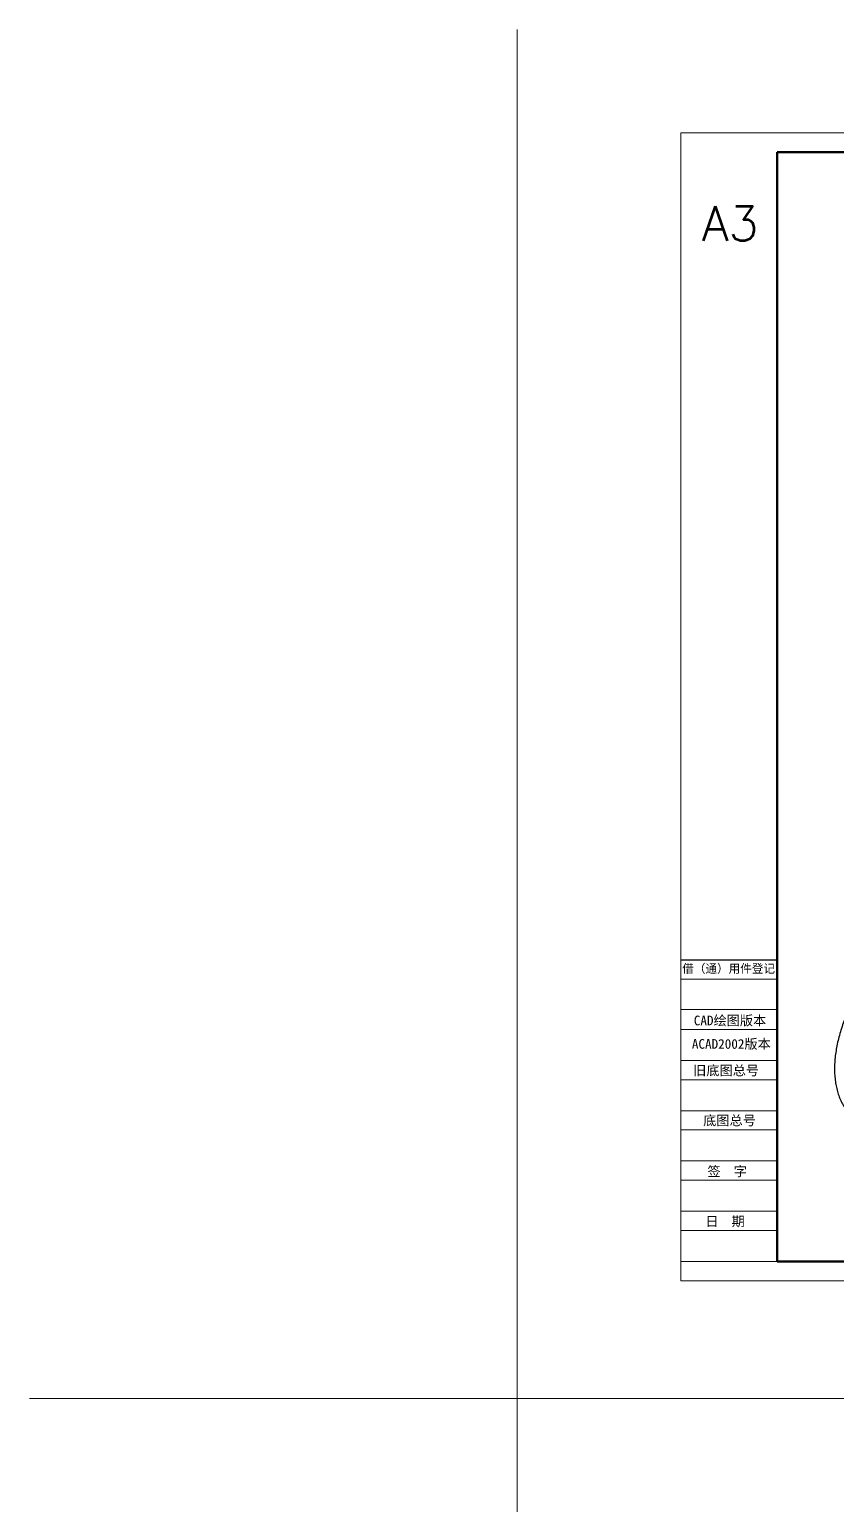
# Model space of a CAD drawing. Header units: millimetres. Extents: x 2517 to 4431, y 863 to 2540.
# Drawn here: x 3054.4 to 3158.8, y 1527.4 to 1718.3 of the extents above; entities that cross this region are included whole.
import ezdxf

# ---------------------------------------------------------------- set-up
doc = ezdxf.new("R2010")
doc.units = ezdxf.units.MM
for name, color, linetype, lineweight in [('实线', 7, 'Continuous', 25), ('尺寸标注', 2, 'Continuous', 9), ('引导线', 6, 'Continuous', 9), ('文本', 3, 'Continuous', 15), ('粗实线', 9, 'Continuous', 50)]:
    doc.layers.add(name, color=color, linetype=linetype, lineweight=lineweight)
doc.styles.add('st', font='txt.shx')
doc.styles.get("Standard").update_dxf_attribs({"font": 'simfang.ttf'})

msp = doc.modelspace()

# ---------------------------------------------------------------- linework, layer by layer
at = {"layer": '实线'}
for p, q in [((3138.6726, 1597.8868), (3151.1726, 1597.8868)), ((3151.1726, 1558.8868), (3151.1726, 1586.8868)), ((3151.1726, 1586.8868), (3151.1726, 1558.8868))]:
    msp.add_line(p, q, dxfattribs=at)
msp.add_open_spline([(3175.6754, 1601.2063), (3175.6608, 1601.2158), (3175.4772, 1601.3344), (3175.0917, 1601.5058), (3174.5215, 1601.714), (3173.9205, 1601.853), (3173.2957, 1601.9304), (3172.6479, 1601.9436), (3171.9799, 1601.8926), (3171.2948, 1601.7768), (3170.5959, 1601.5965), (3169.8873, 1601.3524), (3169.1728, 1601.0458), (3168.4567, 1600.6785), (3167.7428, 1600.2529), (3167.0348, 1599.7716), (3166.3364, 1599.2375), (3165.6507, 1598.6534), (3164.981, 1598.0227), (3164.3303, 1597.3486), (3163.7016, 1596.6344), (3163.0978, 1595.8837), (3162.5215, 1595.1003), (3161.9755, 1594.2879), (3161.4624, 1593.4505), (3160.9845, 1592.592), (3160.5443, 1591.7167), (3160.1437, 1590.8286), (3159.7849, 1589.932), (3159.4696, 1589.0312), (3159.1995, 1588.1302), (3158.9761, 1587.2333), (3158.8008, 1586.3446), (3158.6748, 1585.4684), (3158.599, 1584.6086), (3158.5745, 1583.7693), (3158.6018, 1582.9546), (3158.6816, 1582.1688), (3158.814, 1581.416), (3158.999, 1580.7008), (3159.236, 1580.0276), (3159.5236, 1579.4009), (3159.86, 1578.8246), (3160.2427, 1578.303), (3160.6675, 1577.8369), (3161.1354, 1577.4362), (3161.4857, 1577.178), (3161.6886, 1577.0721), (3161.7122, 1577.0598)], degree=3, knots=[0, 0, 0, 0, 0.0018725, 0.02343106, 0.04498033, 0.06659861, 0.08836347, 0.11032878, 0.13251855, 0.15492719, 0.17752559, 0.20027116, 0.22311814, 0.24602533, 0.26896014, 0.29189554, 0.31481709, 0.33771814, 0.36059618, 0.38345144, 0.40628594, 0.42910275, 0.45190558, 0.47469855, 0.49748595, 0.52027222, 0.54306128, 0.56585673, 0.58866311, 0.61148498, 0.63432674, 0.65719259, 0.68008624, 0.70301048, 0.72596663, 0.74895348, 0.77196602, 0.7949933, 0.81800895, 0.8409811, 0.86386723, 0.88661693, 0.90917918, 0.93151382, 0.95360395, 0.97546461, 0.99714403, 1, 1, 1, 1], dxfattribs=at)
at = {"layer": '尺寸标注', "ltscale": 0.2}
for p, q in [((3117.5189, 862.5451), (3117.5189, 1718.264)), ((3054.3981, 1541.131), (3645.4033, 1541.131))]:
    msp.add_line(p, q, dxfattribs=at)
at = {"layer": '引导线'}
for p, q in [((3138.6726, 1704.8868), (3348.6726, 1704.8868)), ((3138.6726, 1556.3868), (3138.6726, 1704.8868)), ((3151.1726, 1595.3868), (3138.6726, 1595.3868)), ((3151.1726, 1591.4671), (3138.6726, 1591.4671)), ((3151.1726, 1588.8868), (3138.6726, 1588.8868)), ((3151.1726, 1584.8868), (3138.6726, 1584.8868)), ((3151.1726, 1582.3868), (3138.6726, 1582.3868)), ((3151.1726, 1578.3868), (3138.6726, 1578.3868)), ((3151.1726, 1575.8868), (3138.6726, 1575.8868)), ((3151.1726, 1571.8868), (3138.6726, 1571.8868)), ((3151.1726, 1569.3868), (3138.6726, 1569.3868)), ((3151.1726, 1565.3868), (3138.6726, 1565.3868)), ((3151.1726, 1562.8868), (3138.6726, 1562.8868)), ((3151.1726, 1558.8868), (3138.6726, 1558.8868)), ((3138.6726, 1556.3868), (3348.6726, 1556.3868))]:
    msp.add_line(p, q, dxfattribs=at)
at = {"layer": '粗实线'}
for p, q in [((3151.1726, 1558.8868), (3151.1726, 1702.3868)), ((3151.1726, 1702.3868), (3346.1726, 1702.3868)), ((3151.1726, 1558.8868), (3346.1726, 1558.8868))]:
    msp.add_line(p, q, dxfattribs=at)

# ---------------------------------------------------------------- texts
at = {"layer": '实线', "ltscale": 0.2, "insert": (3141.3934, 1695.4147), "char_height": 4.5, "width": 12.5, "attachment_point": 1, "style": 'st'}
msp.add_mtext('A3', dxfattribs=at)
at = {"layer": '文本', "ltscale": 0.2, "attachment_point": 5}
for s, insert, char_height, width in [('借（通）用件登记', (3144.8788, 1596.6898), 1.1, 25.5643), ('CAD绘图版本', (3145.0564, 1589.9843), 1.25, 37.898509), ('ACAD2002版本', (3145.2278, 1586.9487), 1.25, 29.254759), ('旧底图总号', (3144.5513, 1583.5168), 1.25, 33.094214), ('底图总号', (3144.998, 1577.0507), 1.25, 7.2558), ('签  字', (3144.6928, 1570.4703), 1.25, 7.2558), ('日  期', (3144.4136, 1564.0015), 1.25, 7.2558)]:
    msp.add_mtext(s, dxfattribs=dict(at, insert=insert, char_height=char_height, width=width))

doc.saveas('drawing.dxf')
